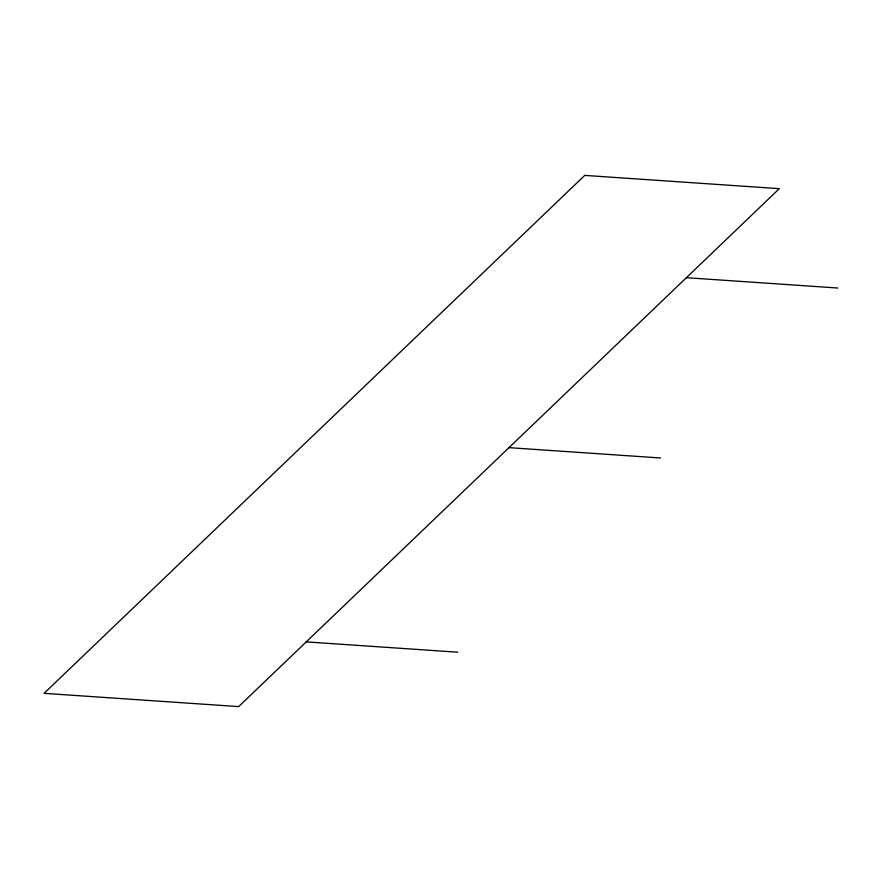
<?xml version="1.0" encoding="UTF-8"?>
<svg xmlns="http://www.w3.org/2000/svg" width="882" height="882" viewBox="0 0 882 882"><rect width="100%" height="100%" fill="white"/><g stroke="black" fill="none" stroke-linecap="round" stroke-linejoin="round"><path stroke-width="1.32" d="M686.372 277.698L837.9 288.028M508.98 447.648L660.508 457.978M306.241 641.887L457.769 652.206M584.733 175.397L44.1 693.34L238.68 706.603L779.324 188.66L584.733 175.397"/></g></svg>
